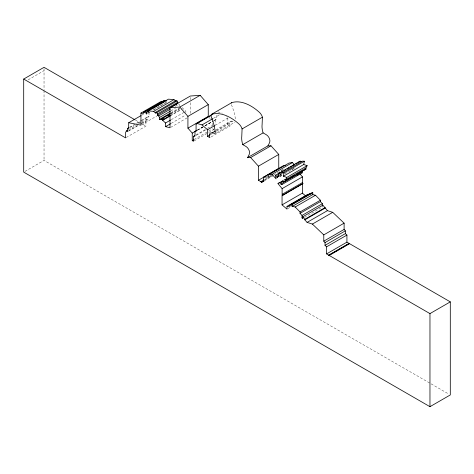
<?xml version="1.0" encoding="UTF-8"?>
<svg xmlns="http://www.w3.org/2000/svg" width="474" height="474" viewBox="0 0 474 474"><rect width="100%" height="100%" fill="white"/><g stroke="black" fill="none" stroke-linecap="round" stroke-linejoin="round"><path stroke-width="0.36" stroke-dasharray="2.37 1.78" d="M126.214 137.507L145.915 126.137L145.915 120.799L146.75 119.164L147.965 119.869L147.965 116.64L149.026 116.462L149.026 111.674M28.15 79.833L44.035 70.662M24.974 171.398L44.035 160.39L449.02 394.202M141.4 115.395L145.21 113.191M147.355 113.179L149.257 112.077M153.072 109.879L166.415 102.171L166.795 102.39L166.795 101.075M147.728 113.399L150.27 111.929M154.086 109.725L166.795 102.39M129.538 127.281L135.89 123.607M136.524 123.24L140.974 120.674M141.608 120.307L147.965 116.64M129.959 127.47L134.409 124.899M137.584 123.062L149.026 116.462M128.318 129.805L137.851 124.301M138.485 123.933L141.027 122.464M141.667 122.096L146.75 119.164M128.756 130.706L137.656 125.569M141.471 123.37L145.915 120.799M128.264 131.239L137.798 125.734M141.608 123.536L147.965 119.869M141.584 124.804L156.835 116M175.179 106.36L178.988 104.156L179.794 105.761M170.901 110.898L175.344 108.333M170.901 112.771L179.16 108.001M170.841 113.564L179.735 108.428M170.841 114.015L179.735 108.878M170.32 115.466L181.761 108.86M170.32 115.917L181.127 109.684M171.244 119.697L184.587 111.994M171.244 123.347L185.221 115.277M170.64 127.382L187.165 117.842M213.454 118.299L219.172 114.998M197.332 130.166L204.324 126.131M204.958 125.764L211.949 121.729M197.54 130.066L204.525 126.031M205.165 125.663L213.424 120.894M214.058 120.526L216.405 119.294L216.405 114.424M197.338 130.297L204.33 126.262M204.964 125.894L213.229 121.125M213.863 120.757L216.405 119.294M196.023 134.918L206.824 128.679M207.458 128.312L212.548 125.379M196.266 135.351L205.799 129.846M215.149 125.349L227.858 118.008L226.205 116.557M194.156 139.492L208.133 131.417M208.773 131.049L212.583 128.851L213.815 129.562L213.815 128.158M194.115 140.932L208.098 132.862M208.732 132.495L213.815 129.562M215.587 130.054L230.838 121.249M216.499 130.332L232.39 121.16L233.688 121.391M210.065 134.841L211.967 133.745M216.417 131.174L227.858 124.573L230.204 125.924A5.018 2.897 60 0 1 232.39 121.16M216.577 132.738L235.009 122.096M211.137 136.933L230.204 125.924M269.315 176.565L271.223 175.469M264.699 179.474L269.149 176.903M269.783 176.541L271.691 175.439M264.842 180.073L273.107 175.303M273.741 174.936L283.908 169.07L281.757 170.758L281.224 169.935M263.959 181.032L272.858 175.895M279.547 174.787L280.815 174.053M279.82 174.793L281.088 174.065M279.464 175.475L282.996 173.502M279.547 175.967L283.357 173.762M279.464 176.648L282.64 174.817M291.534 169.68L294.076 168.211M279.909 176.707L282.451 175.238M284.993 173.774L295.794 167.535M283.571 180.144L284.844 179.415M283.707 180.298L284.975 179.563M287.659 208.767L290.835 206.931M304.474 217.418L322.901 206.777M217.791 111.846L222.347 113.162M182.105 107.592L185.861 111.26L185.861 112.717M135.665 120.218L145.915 126.137M209.218 117.505L210.183 118.607M227.858 118.008L227.858 124.573M215.332 119.798L215.332 124.342M212.583 123.406L212.583 125.444M190.341 97.502L190.341 99.724M190.341 102.686L190.341 113.79M44.035 68.653L44.035 89.782M44.035 90.516L44.035 160.39M235.382 118.909A37.067 21.401 60 0 0 231.739 105.536A3.312 1.914 60 0 1 231.395 104.156"/><path stroke-width="0.71" d="M170.32 115.466L162.695 119.869L162.695 120.319L165.527 123.003L165.527 126.647L170.006 127.749L170.006 107.764L179.83 107.053L187.923 116.367L187.923 128.146L192.248 133.105L192.248 140.588L193.481 141.299L193.481 136.382L194.998 136.085L194.998 131.535L196.07 131.031L196.07 124.075L196.799 123.394L202.013 124.905L207.517 129.752L207.517 136.311L209.869 137.667A5.018 2.897 60 0 1 212.05 132.904L215.309 133.472A37.067 21.401 60 0 0 211.404 117.274A3.312 1.914 60 0 1 211.404 114.418A43.916 25.353 60 0 1 239.026 124.04A6.654 3.839 60 0 1 242.084 128.934L241.776 136.263A17.55 10.132 60 0 0 242.765 144.629L246.024 146.507A5.036 2.909 60 0 1 249.365 153.961A43.377 25.045 60 0 1 247.481 157.688L250.639 157.534L270.974 145.796L278.759 154.429L278.759 168.513L258.425 180.256L258.425 166.173L250.639 157.534M211.404 114.418L231.739 102.674A43.916 25.353 60 0 1 259.361 112.302A6.654 3.839 60 0 1 262.418 117.191L262.11 124.52A17.55 10.132 60 0 0 263.1 132.886L266.358 134.77A5.036 2.909 60 0 1 269.7 142.224A43.377 25.045 60 0 1 267.816 145.945L247.481 157.688M283.387 176.251L284.05 172.963L304.385 161.225L303.721 164.514L283.387 176.251L286.817 177.4L307.152 165.657L303.721 164.514M127.684 130.172L126.416 130.907L125.58 132.542L125.58 137.875L23.7 79.057L23.7 172.127L429.965 406.686L450.3 394.943L450.3 301.873L346.921 242.155L346.921 235.08L345.362 233.611L345.362 230.85L344.112 229.422L344.112 223.153L332.73 212.334L327.427 210.646L322.901 205.171L302.566 216.914L302.566 218.52L302.015 217.862L302.015 215.439L300.048 213.365L300.048 211.961L295.16 206.996L292.44 206.32L292.44 204.43L312.781 192.693L312.781 194.583L292.44 206.32M308.473 194.814L307.353 194.601L287.019 206.344L287.019 209.135L282.054 204.869L282.054 195.721L282.593 195.264L282.119 194.316L282.119 188.628L277.989 183.604L279.761 182.348L281.094 184.505L281.858 184.593L281.858 183.355L281.029 181.969L282.806 180.819L283.754 181.892L285.626 180.837L285.626 179.634L286.817 177.4M304.089 170.154L305.961 169.1L305.961 167.891L307.152 165.657M278.913 175.155L277.006 176.257L277.006 177.43L277.557 177.75L277.557 176.571L278.546 176.073L278.131 174.053L279.002 173.182L279.796 172.88L281.266 173.425L302.531 161.142L304.385 161.225M298.466 162.315L300.131 161.136L301.6 161.681M282.054 195.721L302.927 183.527L302.453 182.579L302.453 176.891L299.698 173.537M258.425 180.256L260.89 181.678L261.417 182.502L263.574 180.807L263.574 177.146L283.908 165.402L285.366 165.343M23.7 79.057L44.035 67.314L135.025 119.845M126.416 130.907L127.63 131.606L127.63 128.377L128.691 128.199L128.691 122.73L140.944 125.172L140.944 113.079L161.284 101.335L163.192 101.596M140.944 113.079L143.492 113.422L143.492 112.415L163.826 100.678L164.881 100.322L165.906 100.915M143.492 112.415L164.881 100.322M144.546 112.06L146.081 112.948L146.46 114.133L146.46 112.154L148.072 111.793L148.072 110.904L168.412 99.161L173.994 99.605L175.599 101.122M146.46 112.154L150.27 109.956M151.544 109.221L164.253 101.886M165.521 101.152L166.795 100.417M128.691 122.73L140.76 115.763M148.072 110.904L153.659 111.349L173.994 99.605M127.63 128.377L128.898 127.648M155.798 112.178L176.138 100.441L177.033 100.956L177.774 102.23L177.774 103.451L157.439 115.194L157.439 113.973L156.698 112.699L155.798 112.178L155.798 113.369L153.659 111.349M156.698 112.699L177.033 100.956M157.439 113.973L177.774 102.23M170.006 107.764L190.341 96.021L200.164 95.315L208.258 104.63L208.258 116.403L187.923 128.146M157.439 115.194L158.654 115.899L170.095 109.293M170.202 113.932L161.308 119.069L161.308 119.519L159.46 119.377L159.46 117.505L170.261 111.266M179.83 107.053L200.164 95.315M159.46 119.377L170.261 113.138M161.942 119.152L163.85 118.05M167.66 115.852L169.568 114.749M162.695 120.319L170.32 115.917M165.527 123.003L170.61 120.064M165.527 126.647L170.61 123.714M187.923 116.367L208.258 104.63M196.799 123.394L212.69 114.222M196.07 124.075L210.687 115.638M202.013 124.905L212.82 118.666M192.248 133.105L196.698 130.534M194.998 131.535L196.266 130.8M193.481 136.382L194.749 135.653M207.517 129.752L214.509 125.717M192.248 140.588L193.522 139.86M212.05 132.904L215.232 131.067M207.517 136.311L210.065 134.841M242.084 128.934L262.418 117.191M242.765 144.629L263.1 132.886M258.425 166.173L278.759 154.429M263.574 177.146L268.681 176.932L268.681 174.793L289.016 163.05L292.411 162.576L294.194 164.614M268.681 174.793L272.076 174.319L292.411 162.576M260.89 181.678L264.065 179.842M261.417 182.502L263.959 181.032M272.076 174.319L276.093 178.911L275.382 175.321L300.131 161.136M278.131 174.053L283.215 171.12M284.489 170.385L285.757 169.651M287.031 168.916L288.933 167.82M290.207 167.085L291.474 166.35M292.748 165.616L294.656 164.514M295.924 163.779L297.198 163.05M277.557 176.571L278.825 175.836M277.006 177.43L278.274 176.701M277.989 183.604L280.531 182.135M281.029 181.969L282.937 180.867M285.626 179.634L305.961 167.891M284.803 181.068L289.253 178.502M290.521 177.768L294.97 175.202M296.238 174.468L297.512 173.733M298.78 172.998L300.688 171.896M301.962 171.167L303.23 170.433M283.754 181.892L305.961 169.1M281.858 183.355L302.199 171.618L302.199 172.85L281.858 184.593M296.985 175.333L298.253 174.598M282.119 188.628L302.453 176.891M282.119 194.316L302.453 182.579M282.593 195.264L302.927 183.527M282.054 204.869L302.388 193.125L302.388 183.977M287.019 206.344L289.259 206.765L289.259 205.443L309.593 193.706L310.98 194.15M289.259 205.443L291.338 206.113L291.338 204.561L311.673 192.817L312.781 192.693M295.16 206.996L315.494 195.252L320.383 200.218L320.383 201.628L322.356 203.696L322.356 206.119M300.048 211.961L320.383 200.218M300.048 213.365L320.383 201.628M302.015 215.439L322.356 203.696M302.015 217.862L303.289 217.128M349.539 243.695L329.205 255.439L326.586 253.892L326.586 246.818L325.028 245.354L325.028 242.593L323.778 241.165L323.778 234.891L312.39 224.072L307.093 222.389L304.835 219.829L304.835 219.284L325.17 207.541M304.835 219.829L325.17 208.092M307.093 222.389L327.427 210.646M312.39 224.072L332.73 212.334M323.778 234.891L344.112 223.153M323.778 241.165L344.112 229.422M325.028 242.593L345.362 230.85M325.028 245.354L345.362 233.611M326.586 246.818L346.921 235.08M326.586 253.892L346.921 242.155M328.79 255.196L349.131 243.452L328.79 255.202L429.965 313.61L450.3 301.873M291.338 204.561L292.44 204.43M267.816 145.945L270.974 145.796M282.196 172.886L284.05 172.963M301.428 172.767L302.199 172.85M312.781 194.583L315.494 195.252M275.382 175.321L277.006 176.257M161.308 119.069L162.695 119.869M302.388 193.125L305.7 195.969M302.566 216.914L304.835 219.284M158.654 115.899L159.46 117.505M429.965 313.61L429.965 406.686M231.543 103.012A3.312 1.914 60 0 1 231.739 102.674"/></g></svg>
